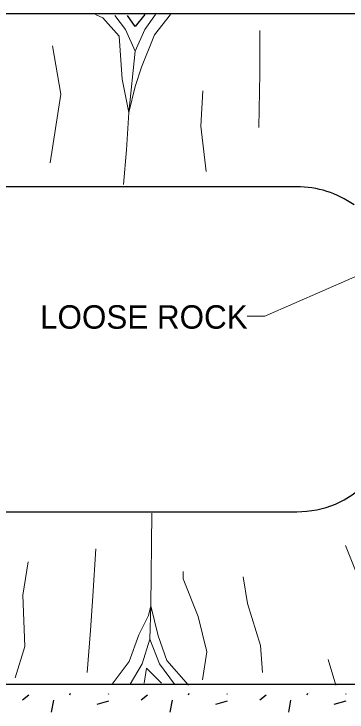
# Model space of a CAD drawing. Extents: x -120 to 879, y -38 to 233.
# Drawn here: x 734.26 to 752.71, y 24.02 to 62.73 of the extents above; entities that cross this region are included whole.
import ezdxf
from ezdxf.enums import TextEntityAlignment as Align

# ---------------------------------------------------------------- set-up
doc = ezdxf.new("R2010")
doc.units = 0
doc.header["$LTSCALE"] = 0.52
doc.layers.add('1', color=7, linetype='Continuous', lineweight=13)

msp = doc.modelspace()

# ---------------------------------------------------------------- linework, layer by layer
at = {"layer": '1', "lineweight": 25}
for p, q in [((756.742, 62.7313), (698.6813, 62.7313)), ((749.9213, 53.1508), (705.6713, 53.1508)), ((705.6713, 35.1243), (749.9213, 35.1243)), ((698.6813, 25.5621), (756.742, 25.5621)), ((735.0927, 24.9507), (734.7326, 24.6805)), ((737.3831, 25.0408), (737.3431, 24.9507)), ((739.4733, 25.0408), (739.5034, 25.0107)), ((741.6637, 24.9507), (741.3037, 24.6805)), ((743.9542, 25.0408), (743.9142, 24.9507)), ((746.0444, 25.0408), (746.0745, 25.0107)), ((748.2348, 24.9507), (747.8747, 24.6805)), ((750.5253, 25.0408), (750.4852, 24.9507)), ((752.6155, 25.0408), (752.6456, 25.0107)), ((736.4429, 24.6805), (736.3229, 24.0199)), ((739.5034, 24.6204), (738.8433, 24.4402)), ((743.014, 24.6805), (742.894, 24.0199)), ((746.0745, 24.6204), (745.4144, 24.4402)), ((749.5851, 24.6805), (749.4651, 24.0199)), ((752.6456, 24.6204), (751.9855, 24.4402))]:
    msp.add_line(p, q, dxfattribs=at)
at = {"layer": '1'}
for p, q in [((740.974, 60.6732), (740.6166, 57.2753)), ((752.0836, 25.5021), (751.6666, 26.9327))]:
    msp.add_line(p, q, dxfattribs=at)
for points in [[(742.9398, 62.7001), (742.0462, 61.5674), (741.3314, 59.7791), (740.974, 58.706), (740.6166, 57.2753), (740.2592, 59.1233), (740.0804, 61.5078), (739.1869, 62.5212), (738.7699, 62.7001)], [(739.8422, 62.6404), (740.4378, 61.8655), (740.974, 60.6732), (741.5101, 61.8655), (742.1058, 62.7001)], [(747.884, 61.8058), (747.884, 59.4213), (747.8244, 56.4408)], [(736.3872, 60.9713), (736.8637, 58.2888), (736.268, 54.4735)], [(744.7268, 58.4676), (744.6078, 56.5003), (744.9056, 53.9967)], [(740.6166, 57.2753), (740.4974, 55.1889), (740.3188, 53.2812)], [(754.5827, 48.7781), (748.1622, 45.9779), (747.1745, 45.9779)], [(741.7781, 28.0654), (741.8377, 29.9133), (741.8972, 35.0401)], [(738.3231, 26.2174), (738.5018, 28.5422), (738.6209, 30.4499), (738.7997, 33.0728)], [(755.3003, 26.0982), (754.5259, 28.4231), (753.6919, 30.5691), (752.6197, 33.2517)], [(734.3319, 25.9193), (734.8681, 27.6481), (734.7489, 30.5095), (735.0467, 32.3575)], [(744.697, 25.8001), (744.9352, 27.35), (744.4588, 29.3172), (743.6247, 31.4037), (743.6247, 31.821)], [(748.0328, 26.2174), (747.9137, 27.7077), (747.1989, 30.0326), (746.9606, 31.5229)], [(739.6932, 25.5617), (740.6463, 26.8135), (741.1824, 28.3038), (741.7185, 29.3768), (741.8377, 29.9133), (742.2547, 28.2442), (742.7312, 26.8732), (743.9226, 25.5021)], [(743.1482, 25.5617), (742.3143, 26.6943), (741.7781, 28.0654), (741.3611, 26.6943), (740.7058, 25.5617)], [(742.4333, 25.6212), (741.5994, 26.4558), (741.4802, 25.6212)]]:
    msp.add_lwpolyline(points, dxfattribs=at)
at = {"layer": '1', "lineweight": 25}
msp.add_lwpolyline([(741.5101, 62.7001), (740.974, 62.0443), (740.557, 62.6404)], dxfattribs=at)
for centre, start, end in [((749.9213, 47.6508), 54.75599, 90), ((749.9213, 40.6243), 270, 0)]:
    msp.add_arc(centre, 5.5, start, end, dxfattribs=at)

# ---------------------------------------------------------------- texts
at = {"layer": '1'}
msp.add_text('LOOSE ROCK', height=1.3, dxfattribs=at).set_placement((741.4556, 45.2775), align=Align.CENTER)

doc.saveas('drawing.dxf')
